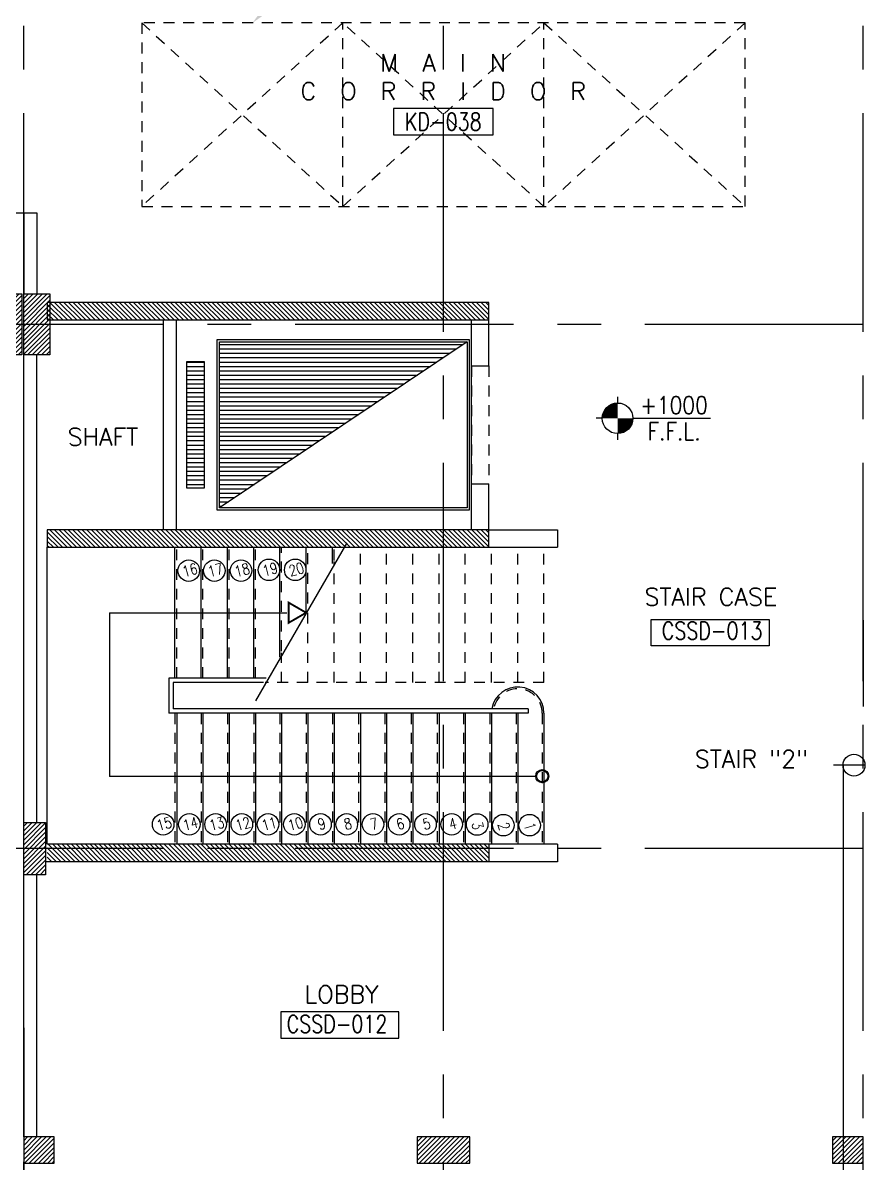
# Model space of a CAD drawing. Extents: x 0 to 93.3, y -13.5 to 76.8.
# Drawn here: x 38.99 to 48.6, y 33.02 to 46.07 of the extents above; entities that cross this region are included whole.
import ezdxf
from ezdxf.enums import TextEntityAlignment as Align

# ---------------------------------------------------------------- set-up
doc = ezdxf.new("R2010")
doc.units = 0
doc.header["$MEASUREMENT"] = 0
doc.linetypes.add('CENTERX2', pattern=[4, 2.5, -0.5, 0.5, -0.5])
doc.linetypes.add('HIDDEN2', pattern=[0.1875, 0.125, -0.0625])
doc.layers.get('0').update_dxf_attribs({"color": 11, "linetype": 'CONTINUOUS'})
for name, color, linetype in [('AXES', 11, 'CENTERX2'), ('COL', 11, 'CONTINUOUS'), ('DIM', 11, 'CONTINUOUS'), ('E-CLINE', 4, 'CONTINUOUS'), ('E-SOCKETS', 4, 'CONTINUOUS'), ('EJ', 11, 'CONTINUOUS'), ('HAT', 11, 'CONTINUOUS'), ('HIDDEN', 11, 'HIDDEN2'), ('LEV-PL', 11, 'CONTINUOUS'), ('LIFTS', 11, 'CONTINUOUS'), ('RM-BOX', 11, 'CONTINUOUS'), ('RM-IND', 11, 'CONTINUOUS'), ('RM-NAME', 11, 'CONTINUOUS'), ('RM-NO', 11, 'CONTINUOUS'), ('STR', 11, 'CONTINUOUS'), ('WALL', 11, 'CONTINUOUS')]:
    doc.layers.add(name, color=color, linetype=linetype)
doc.styles.add('ROMANS', font='ROMANS.shx', dxfattribs={"width": 0.6})
doc.styles.add('S', font='ROMANS.SHX')

# ---------------------------------------------------------------- blocks, each defined once
blk = doc.blocks.new('RM1')
at = {"layer": 'RM-BOX'}
blk.add_lwpolyline([(570, -200), (-570, -200), (-570, -500), (570, -500)], close=True, dxfattribs=at)
at = {"layer": 'RM-NAME', "style": 'ROMANS'}
for tag, p in [('ROOMNAME1', (0, 324)), ('ROOMNAME2', (0, 0))]:
    blk.add_attdef(tag, text='', height=200, dxfattribs=at).set_placement(p, align=Align.MIDDLE)
at = {"layer": 'RM-NO', "style": 'ROMANS', "width": 0.8}
blk.add_attdef('ROOMNO', text='', height=200, dxfattribs=at).set_placement((0, -350), align=Align.MIDDLE)
blk = doc.blocks.new('C11')
at = {"layer": 'HAT'}
h = blk.add_hatch(dxfattribs=at)
h.set_pattern_fill('ANSI31', color=256, scale=300, style=0)
h.set_pattern_definition([(45, (-383765.23, -62181), (-26.5165043, 26.5165043), [])])
h.paths.add_polyline_path([(-20, 350), (-20, 700), (-320, 700), (-320, 350)])
h.paths.add_polyline_path([(-320, 0), (-20, 0), (-20, 350), (-320, 350)])
h = blk.add_hatch(dxfattribs=at)
h.set_pattern_fill('ANSI31', color=256, scale=300, style=0)
h.set_pattern_definition([(45, (-383445.23, -62181), (-26.5165043, 26.5165043), [])])
h.paths.add_polyline_path([(300, 350), (300, 700), (0, 700), (0, 350)])
h.paths.add_polyline_path([(0, 0), (300, 0), (300, 350), (0, 350)])
at = {"layer": 'COL'}
for points in [[(-20, 700), (-20, 0), (-320, 0), (-320, 700)], [(300, 700), (300, 0), (0, 0), (0, 700)]]:
    blk.add_lwpolyline(points, close=True, dxfattribs=at)
blk = doc.blocks.new('LEV1')
at = {"layer": 'LEV-PL'}
for p, q in [((0, 245), (0, 175)), ((-175, 0), (-245, 0)), ((175, 0), (1061, 0)), ((0, -175), (0, -245))]:
    blk.add_line(p, q, dxfattribs=at)
at = {"layer": 'LEV-PL', "const_width": 175}
for points in [[(-88, 0, -0.414214), (0, 88, -1)], [(88, 0, -0.414214), (0, -88, -1)]]:
    blk.add_lwpolyline(points, format="xyb", dxfattribs=at)
at = {"layer": 'LEV-PL'}
blk.add_circle((0, 0), 175, dxfattribs=at)
at = {"layer": 'LEV-PL', "color": 4, "style": 'S', "width": 0.85}
for tag, p in [('+0000', (646, 50)), ('F.F.L.', (646, -250))]:
    blk.add_attdef(tag, text='', height=200, dxfattribs=at).set_placement(p, align=Align.CENTER)
blk = doc.blocks.new('*X122')
at = {"color": 0}
for p, q in [((61359, 45555), (61555, 45751)), ((61359, 45608), (61502, 45751)), ((61359, 45661), (61449, 45751)), ((61359, 45714), (61396, 45751)), ((61408, 45551), (61608, 45751)), ((61461, 45551), (61661, 45751)), ((61514, 45551), (61714, 45751)), ((61567, 45551), (61767, 45751)), ((61620, 45551), (61820, 45751)), ((61673, 45551), (61873, 45751)), ((61726, 45551), (61926, 45751)), ((61779, 45551), (61979, 45751)), ((61832, 45551), (62032, 45751)), ((61885, 45551), (62085, 45751)), ((61938, 45551), (62138, 45751)), ((61991, 45551), (62191, 45751)), ((62044, 45551), (62244, 45751)), ((62097, 45551), (62297, 45751)), ((62150, 45551), (62350, 45751)), ((62203, 45551), (62403, 45751)), ((62256, 45551), (62456, 45751)), ((62309, 45551), (62509, 45751)), ((62362, 45551), (62562, 45751)), ((62415, 45551), (62615, 45751)), ((62469, 45551), (62669, 45751)), ((62522, 45551), (62722, 45751)), ((62575, 45551), (62775, 45751)), ((62628, 45551), (62828, 45751)), ((62681, 45551), (62881, 45751)), ((62734, 45551), (62934, 45751)), ((62787, 45551), (62987, 45751)), ((62840, 45551), (63040, 45751)), ((62893, 45551), (63093, 45751)), ((62946, 45551), (63146, 45751)), ((62999, 45551), (63199, 45751)), ((63052, 45551), (63252, 45751)), ((63105, 45551), (63305, 45751)), ((63158, 45551), (63358, 45751)), ((63211, 45551), (63411, 45751)), ((63264, 45551), (63464, 45751)), ((63317, 45551), (63517, 45751)), ((63370, 45551), (63570, 45751)), ((63423, 45551), (63623, 45751)), ((63476, 45551), (63676, 45751)), ((63529, 45551), (63729, 45751)), ((63582, 45551), (63782, 45751)), ((63635, 45551), (63835, 45751)), ((63688, 45551), (63888, 45751)), ((63741, 45551), (63941, 45751)), ((63794, 45551), (63994, 45751)), ((63847, 45551), (64047, 45751)), ((63900, 45551), (64100, 45751)), ((63953, 45551), (64153, 45751)), ((64006, 45551), (64206, 45751)), ((64060, 45551), (64260, 45751)), ((64113, 45551), (64313, 45751)), ((64166, 45551), (64366, 45751)), ((64219, 45551), (64419, 45751)), ((64272, 45551), (64472, 45751)), ((64325, 45551), (64525, 45751)), ((64378, 45551), (64578, 45751)), ((64431, 45551), (64631, 45751)), ((64484, 45551), (64684, 45751)), ((64537, 45551), (64737, 45751)), ((64590, 45551), (64790, 45751)), ((64643, 45551), (64843, 45751)), ((64696, 45551), (64896, 45751)), ((64749, 45551), (64949, 45751)), ((64802, 45551), (65002, 45751)), ((64855, 45551), (65055, 45751)), ((64908, 45551), (65108, 45751)), ((64961, 45551), (65161, 45751)), ((65014, 45551), (65214, 45751)), ((65067, 45551), (65267, 45751)), ((65120, 45551), (65320, 45751)), ((65173, 45551), (65373, 45751)), ((65226, 45551), (65426, 45751)), ((65279, 45551), (65479, 45751)), ((65332, 45551), (65532, 45751)), ((65385, 45551), (65585, 45751)), ((65438, 45551), (65638, 45751)), ((65491, 45551), (65691, 45751)), ((65544, 45551), (65744, 45751)), ((65597, 45551), (65797, 45751)), ((65651, 45551), (65851, 45751)), ((65704, 45551), (65904, 45751)), ((65757, 45551), (65957, 45751)), ((65810, 45551), (66010, 45751)), ((65863, 45551), (66063, 45751)), ((65916, 45551), (66116, 45751)), ((65969, 45551), (66169, 45751)), ((66022, 45551), (66222, 45751)), ((66075, 45551), (66275, 45751)), ((66128, 45551), (66328, 45751)), ((66181, 45551), (66381, 45751)), ((66234, 45551), (66409, 45726)), ((66287, 45551), (66409, 45673)), ((66340, 45551), (66409, 45620)), ((66393, 45551), (66409, 45567))]:
    blk.add_line(p, q, dxfattribs=at)
blk = doc.blocks.new('*X121')
at = {"color": 0}
for p, q in [((61359, 48207), (61553, 48401)), ((61359, 48260), (61500, 48401)), ((61359, 48313), (61447, 48401)), ((61359, 48366), (61394, 48401)), ((61406, 48201), (61606, 48401)), ((61459, 48201), (61659, 48401)), ((61512, 48201), (61712, 48401)), ((61565, 48201), (61765, 48401)), ((61618, 48201), (61818, 48401)), ((61671, 48201), (61871, 48401)), ((61724, 48201), (61924, 48401)), ((61777, 48201), (61977, 48401)), ((61830, 48201), (62030, 48401)), ((61884, 48201), (62084, 48401)), ((61937, 48201), (62137, 48401)), ((61990, 48201), (62190, 48401)), ((62043, 48201), (62243, 48401)), ((62096, 48201), (62296, 48401)), ((62149, 48201), (62349, 48401)), ((62202, 48201), (62402, 48401)), ((62255, 48201), (62455, 48401)), ((62308, 48201), (62508, 48401)), ((62361, 48201), (62561, 48401)), ((62414, 48201), (62614, 48401)), ((62467, 48201), (62667, 48401)), ((62520, 48201), (62720, 48401)), ((62573, 48201), (62773, 48401)), ((62626, 48201), (62826, 48401)), ((62679, 48201), (62879, 48401)), ((62732, 48201), (62932, 48401)), ((62785, 48201), (62985, 48401)), ((62838, 48201), (63038, 48401)), ((62891, 48201), (63091, 48401)), ((62944, 48201), (63144, 48401)), ((62997, 48201), (63197, 48401)), ((63050, 48201), (63250, 48401)), ((63103, 48201), (63303, 48401)), ((63156, 48201), (63356, 48401)), ((63209, 48201), (63409, 48401)), ((63262, 48201), (63462, 48401)), ((63315, 48201), (63515, 48401)), ((63368, 48201), (63568, 48401)), ((63421, 48201), (63621, 48401)), ((63475, 48201), (63675, 48401)), ((63528, 48201), (63728, 48401)), ((63581, 48201), (63781, 48401)), ((63634, 48201), (63834, 48401)), ((63687, 48201), (63887, 48401)), ((63740, 48201), (63940, 48401)), ((63793, 48201), (63993, 48401)), ((63846, 48201), (64046, 48401)), ((63899, 48201), (64099, 48401)), ((63952, 48201), (64152, 48401)), ((64005, 48201), (64205, 48401)), ((64058, 48201), (64258, 48401)), ((64111, 48201), (64311, 48401)), ((64164, 48201), (64364, 48401)), ((64217, 48201), (64417, 48401)), ((64270, 48201), (64470, 48401)), ((64323, 48201), (64523, 48401)), ((64376, 48201), (64576, 48401)), ((64429, 48201), (64629, 48401)), ((64482, 48201), (64682, 48401)), ((64535, 48201), (64735, 48401)), ((64588, 48201), (64788, 48401)), ((64641, 48201), (64841, 48401)), ((64694, 48201), (64894, 48401)), ((64747, 48201), (64947, 48401)), ((64800, 48201), (65000, 48401)), ((64853, 48201), (65053, 48401)), ((64906, 48201), (65106, 48401)), ((64959, 48201), (65159, 48401)), ((65012, 48201), (65212, 48401)), ((65065, 48201), (65265, 48401)), ((65119, 48201), (65319, 48401)), ((65172, 48201), (65372, 48401)), ((65225, 48201), (65425, 48401)), ((65278, 48201), (65478, 48401)), ((65331, 48201), (65531, 48401)), ((65384, 48201), (65584, 48401)), ((65437, 48201), (65637, 48401)), ((65490, 48201), (65690, 48401)), ((65543, 48201), (65743, 48401)), ((65596, 48201), (65796, 48401)), ((65649, 48201), (65849, 48401)), ((65702, 48201), (65902, 48401)), ((65755, 48201), (65955, 48401)), ((65808, 48201), (66008, 48401)), ((65861, 48201), (66061, 48401)), ((65914, 48201), (66114, 48401)), ((65967, 48201), (66167, 48401)), ((66020, 48201), (66220, 48401)), ((66073, 48201), (66273, 48401)), ((66126, 48201), (66326, 48401)), ((66179, 48201), (66379, 48401)), ((66232, 48201), (66409, 48378)), ((66285, 48201), (66409, 48325)), ((66338, 48201), (66409, 48272)), ((66391, 48201), (66409, 48219))]:
    blk.add_line(p, q, dxfattribs=at)

msp = doc.modelspace()

# ---------------------------------------------------------------- hatches: boundary and pattern name
at = {"layer": 'HAT'}
h = msp.add_hatch(dxfattribs=at)
h.set_pattern_fill('ANSI31', color=256, scale=0.3, style=0)
h.set_pattern_definition([(45, (-344.495687, -5.511), (-0.0265165043, 0.0265165043), [])])
h.paths.add_polyline_path([(39.2495, 36.92), (38.9995, 36.92), (38.9995, 36.62), (39.2495, 36.62)])
h.paths.add_polyline_path([(39.2495, 36.62), (38.9995, 36.62), (38.9995, 36.32), (39.2495, 36.32)])
h = msp.add_hatch(dxfattribs=at)
h.set_pattern_fill('ANSI31', color=256, scale=0.3, style=0)
h.set_pattern_definition([(135, (803.93036, -5.511), (0.0265165043, 0.0265165043), [])])
h.paths.add_polyline_path([(44.0695, 36.67), (44.3195, 36.67), (44.3195, 36.62), (44.0695, 36.62)])
h.paths.add_polyline_path([(44.0695, 36.62), (44.3195, 36.62), (44.3195, 36.47), (44.0695, 36.47)])
h.paths.add_polyline_path([(42.8695, 36.62), (44.0695, 36.62), (44.0695, 36.47), (42.8695, 36.47)])
h.paths.add_polyline_path([(42.8695, 36.67), (44.0695, 36.67), (44.0695, 36.62), (42.8695, 36.62)])
h.paths.add_polyline_path([(41.6695, 36.62), (42.8695, 36.62), (42.8695, 36.47), (41.6695, 36.47)])
h.paths.add_polyline_path([(41.6695, 36.67), (42.8695, 36.67), (42.8695, 36.62), (41.6695, 36.62)])
h.paths.add_polyline_path([(40.4695, 36.62), (41.6695, 36.62), (41.6695, 36.47), (40.4695, 36.47)])
h.paths.add_polyline_path([(40.4695, 36.67), (41.6695, 36.67), (41.6695, 36.62), (40.4695, 36.62)])
h.paths.add_polyline_path([(39.2695, 36.67), (40.4695, 36.67), (40.4695, 36.62), (39.2695, 36.62)])
h.paths.add_polyline_path([(39.2695, 36.62), (40.4695, 36.62), (40.4695, 36.47), (39.2695, 36.47)])
h = msp.add_hatch(dxfattribs=at)
h.set_pattern_fill('ANSI31', color=256, scale=0.3, style=0)
h.set_pattern_definition([(45, (-344.395687, -5.511), (-0.0265165043, 0.0265165043), [])])
h.paths.add_polyline_path([(38.9995, 33.02), (39.3495, 33.02), (39.3495, 33.32), (38.9995, 33.32)])
h = msp.add_hatch(dxfattribs=at)
h.set_pattern_fill('ANSI31', color=256, scale=0.3, style=0)
h.set_pattern_definition([(45, (-314.745687, -5.511), (-0.0265165043, 0.0265165043), [])])
h.paths.add_polyline_path([(43.7995, 33.02), (43.7995, 33.32), (43.4995, 33.32), (43.4995, 33.02)])
h.paths.add_polyline_path([(44.0995, 33.02), (44.0995, 33.32), (43.7995, 33.32), (43.7995, 33.02)])
h = msp.add_hatch(dxfattribs=at)
h.set_pattern_fill('ANSI31', color=256, scale=0.3, style=0)
h.set_pattern_definition([(45, (-335.145687, -5.511), (-0.0265165043, 0.0265165043), [])])
h.paths.add_polyline_path([(48.2495, 33.02), (48.5995, 33.02), (48.5995, 33.32), (48.2495, 33.32)])
at = {"layer": 'LIFTS'}
h = msp.add_hatch(dxfattribs=at)
h.set_pattern_fill('_U', color=256, scale=0.05, style=0, pattern_type=0)
h.set_pattern_definition([(180, (476.35529, -5.511), (0, 0.05), [])])
h.paths.add_polyline_path([(44.0695, 42.42), (41.2384, 40.52), (41.2384, 42.42)])
h.paths.add_polyline_path([(41.0634, 42.195), (41.0634, 40.745), (40.8634, 40.745), (40.8634, 42.195)])

# ---------------------------------------------------------------- linework, layer by layer
at = {"layer": 'AXES'}
for p, q in [((43.7995, -1.4643), (43.7995, 76.0748)), ((38.9995, -1.4643), (38.9995, 75.7248)), ((48.5995, -1.4643), (48.5995, 75.7248)), ((92.6023, 42.62), (22.7795, 42.62)), ((92.6023, 36.62), (22.7795, 36.62))]:
    msp.add_line(p, q, dxfattribs=at)
at = {"layer": 'COL'}
for points in [[(44.3195, 42.87), (39.2695, 42.87), (39.2695, 42.67), (44.3195, 42.67)], [(44.3195, 40.27), (39.2695, 40.27), (39.2695, 40.07), (44.3195, 40.07)], [(39.2495, 36.92), (39.2495, 36.32), (38.9995, 36.32), (38.9995, 36.92)], [(38.9995, 33.32), (38.9995, 33.02), (39.3495, 33.02), (39.3495, 33.32)], [(44.0995, 33.32), (43.4995, 33.32), (43.4995, 33.02), (44.0995, 33.02)], [(48.2495, 33.32), (48.2495, 33.02), (48.5995, 33.02), (48.5995, 33.32)]]:
    msp.add_lwpolyline(points, close=True, dxfattribs=at)
at = {"layer": 'DIM'}
for p, q in [((44.3195, 40.1274), (44.3195, 40.4627)), ((44.3195, 36.67), (44.3195, 36.47))]:
    msp.add_line(p, q, dxfattribs=at)
at = {"layer": 'E-CLINE'}
msp.add_line((48.3695, 37.5753), (48.3695, 31.3485), dxfattribs=at)
at = {"layer": 'E-SOCKETS'}
msp.add_line((48.6195, 37.5753), (48.2612, 37.5753), dxfattribs=at)
msp.add_circle((48.4945, 37.5753), 0.125, dxfattribs=at)
at = {"layer": 'HIDDEN'}
for p, q in [((47.2495, 46.07), (40.3495, 46.07)), ((40.3495, 46.07), (40.3495, 43.97)), ((42.6495, 46.07), (40.3495, 43.97)), ((40.3495, 46.07), (42.6495, 43.97)), ((44.9495, 43.97), (42.6495, 46.07)), ((42.6495, 43.97), (44.9495, 46.07)), ((42.6495, 43.97), (42.6495, 46.07)), ((42.6495, 43.97), (42.6495, 46.07)), ((47.2495, 46.07), (44.9495, 43.97)), ((44.9495, 46.07), (47.2495, 43.97)), ((44.9495, 43.97), (44.9495, 46.07)), ((44.9495, 43.97), (44.9495, 46.07)), ((47.2495, 43.97), (47.2495, 46.07)), ((40.3495, 43.97), (47.2495, 43.97)), ((44.1195, 42.145), (44.1195, 40.795)), ((44.3195, 42.145), (44.3195, 40.795)), ((48.5995, 39.2345), (48.5995, 39.2345))]:
    msp.add_line(p, q, dxfattribs=at)
at = {"layer": 'LIFTS'}
for p, q in [((44.0695, 42.42), (41.2384, 40.52)), ((44.1195, 40.795), (44.1195, 42.145))]:
    msp.add_line(p, q, dxfattribs=at)
for points in [[(44.0945, 40.495), (41.2134, 40.495), (41.2134, 42.445), (44.0945, 42.445)], [(44.0695, 40.52), (41.2384, 40.52), (41.2384, 42.42), (44.0695, 42.42)], [(41.0634, 40.745), (40.8634, 40.745), (40.8634, 42.195), (41.0634, 42.195)]]:
    msp.add_lwpolyline(points, close=True, dxfattribs=at)
at = {"layer": 'RM-BOX'}
for points in [[(46.175, 39.2418), (47.5248, 39.2418), (47.5248, 38.9418), (46.175, 38.9418)], [(43.2898, 34.752), (41.94, 34.752), (41.94, 34.452), (43.2898, 34.452)]]:
    msp.add_lwpolyline(points, close=True, dxfattribs=at)
at = {"layer": 'RM-IND'}
msp.add_solid([(41.7821, 46.1874), (41.7351, 46.2347), (41.6168, 46.07)], dxfattribs=at)
at = {"layer": 'STR'}
for p, q in [((40.7295, 38.57), (40.7295, 40.07)), ((41.0295, 38.57), (41.0295, 40.07)), ((41.3295, 38.57), (41.3295, 40.07)), ((41.6295, 38.57), (41.6295, 40.07)), ((42.694, 40.1195), (41.6507, 38.3123)), ((41.9295, 38.8107), (41.9295, 40.07)), ((42.2295, 39.32), (42.2295, 40.07)), ((42.5295, 39.8846), (42.5295, 40.07)), ((39.9795, 39.32), (42.0095, 39.32)), ((39.9795, 39.32), (39.9795, 37.445)), ((41.7706, 38.57), (40.6595, 38.57)), ((40.6595, 38.57), (40.6595, 38.17)), ((41.7417, 38.52), (40.7095, 38.52)), ((40.7095, 38.52), (40.7095, 38.22)), ((44.7695, 38.17), (40.6595, 38.17)), ((44.7695, 38.22), (40.7095, 38.22)), ((40.7495, 38.17), (40.7495, 36.67)), ((41.0495, 38.17), (41.0495, 36.67)), ((41.3495, 38.17), (41.3495, 36.67)), ((41.6495, 38.17), (41.6495, 36.67)), ((41.9495, 38.17), (41.9495, 36.67)), ((42.2495, 38.17), (42.2495, 36.67)), ((42.5495, 38.17), (42.5495, 36.67)), ((42.8495, 38.17), (42.8495, 36.67)), ((43.1495, 38.17), (43.1495, 36.67)), ((43.4495, 38.17), (43.4495, 36.67)), ((43.7495, 38.17), (43.7495, 36.67)), ((44.0495, 38.17), (44.0495, 36.67)), ((44.3495, 38.17), (44.3495, 36.67)), ((44.6495, 38.17), (44.6495, 36.67)), ((44.7695, 38.22), (44.7695, 38.17)), ((44.9495, 38.17), (44.9495, 36.67)), ((44.8546, 37.445), (39.9795, 37.445))]:
    msp.add_line(p, q, dxfattribs=at)
at = {"layer": 'STR', "linetype": 'HIDDEN2'}
for p, q in [((40.7495, 38.57), (40.7495, 40.07)), ((41.0495, 38.57), (41.0495, 40.07)), ((41.3495, 38.57), (41.3495, 40.07)), ((41.6495, 38.57), (41.6495, 40.07)), ((41.9495, 38.88), (41.9495, 40.07)), ((42.2495, 39.426), (42.2495, 40.07)), ((42.5495, 39.9192), (42.5495, 40.07)), ((42.8495, 38.52), (42.8495, 40.07)), ((43.1495, 38.52), (43.1495, 40.07)), ((43.4495, 38.52), (43.4495, 40.07)), ((43.7495, 38.52), (43.7495, 40.07)), ((44.0495, 38.52), (44.0495, 40.07)), ((44.3495, 38.52), (44.3495, 40.07)), ((44.6495, 38.52), (44.6495, 40.07)), ((44.9495, 38.52), (44.9495, 40.07)), ((42.5495, 38.52), (42.5495, 39.9074)), ((42.2495, 38.52), (42.2495, 39.3919)), ((41.9495, 38.52), (41.9495, 38.8608)), ((44.9495, 38.52), (41.7617, 38.52)), ((40.7295, 38.17), (40.7295, 36.67)), ((41.0295, 38.17), (41.0295, 36.67)), ((41.3295, 38.17), (41.3295, 36.67)), ((41.6295, 38.17), (41.6295, 36.67)), ((41.9295, 38.17), (41.9295, 36.67)), ((42.2295, 38.17), (42.2295, 36.67)), ((42.5295, 38.17), (42.5295, 36.67)), ((42.8295, 38.17), (42.8295, 36.67)), ((43.1295, 38.17), (43.1295, 36.67)), ((43.4295, 38.17), (43.4295, 36.67)), ((43.7295, 38.17), (43.7295, 36.67)), ((44.0295, 38.17), (44.0295, 36.67)), ((44.3295, 38.17), (44.3295, 36.67)), ((44.6295, 38.17), (44.6295, 36.67)), ((44.9295, 38.17), (44.9295, 36.67))]:
    msp.add_line(p, q, dxfattribs=at)
at = {"layer": 'STR', "const_width": 0.0215}
msp.add_lwpolyline([(42.0295, 39.2045), (42.0295, 39.4355), (42.2295, 39.32)], close=True, dxfattribs=at)
at = {"layer": 'STR', "color": 11}
for centre in [(40.8869, 39.8018), (41.18, 39.8018), (41.4845, 39.8018), (41.8046, 39.8106), (42.1046, 39.8106), (40.5939, 36.8975), (40.8939, 36.8975), (41.1939, 36.8975), (41.4939, 36.8975), (41.7939, 36.8975), (42.0939, 36.8975), (42.3939, 36.8975), (42.6939, 36.8975), (42.9939, 36.8975), (43.2939, 36.8975), (43.5939, 36.8975), (43.8939, 36.8975), (44.1849, 36.8966), (44.4849, 36.8881), (44.7849, 36.8881)]:
    msp.add_circle(centre, 0.1232, dxfattribs=at)
at = {"layer": 'STR'}
for radius in [0.075, 0.065]:
    msp.add_circle((44.9295, 37.4488), radius, dxfattribs=at)
msp.add_arc((44.6495, 38.17), 0.3, 0, 170.40593, dxfattribs=at)
at = {"layer": 'STR', "linetype": 'HIDDEN2'}
msp.add_arc((44.6495, 38.17), 0.28, 0, 170.40593, dxfattribs=at)
at = {"layer": 'WALL'}
for p, q in [((25.8545, 43.895), (39.1495, 43.895)), ((38.9995, 43.895), (38.9995, 42.97)), ((39.1495, 43.895), (39.1495, 42.97)), ((40.5945, 42.67), (40.5945, 40.27)), ((40.7445, 42.67), (40.7445, 40.27)), ((44.1195, 42.145), (44.1195, 42.67)), ((44.3195, 42.145), (44.3195, 42.67)), ((38.9995, 36.92), (38.9995, 42.27)), ((39.1495, 36.92), (39.1495, 42.27)), ((44.1195, 42.145), (44.3195, 42.145)), ((44.1195, 40.795), (44.3195, 40.795)), ((44.1195, 40.27), (44.1195, 40.795)), ((44.3195, 40.27), (44.3195, 40.795)), ((44.3195, 40.27), (45.103, 40.27)), ((45.103, 40.27), (45.103, 40.07)), ((39.2695, 36.67), (39.2695, 40.07)), ((44.3195, 40.07), (45.103, 40.07)), ((48.5995, 39.2345), (48.5995, 38.245)), ((39.1495, 36.92), (39.1495, 38.72)), ((45.103, 36.67), (39.2695, 36.67)), ((45.103, 36.67), (45.103, 36.47)), ((45.103, 36.47), (39.2495, 36.47)), ((38.9995, 33.32), (38.9995, 36.32)), ((38.9995, 33.32), (38.9995, 36.32)), ((39.1495, 33.32), (39.1495, 36.32)), ((38.9995, 34.57), (38.9995, 27.25))]:
    msp.add_line(p, q, dxfattribs=at)

# ---------------------------------------------------------------- block references
at = {"layer": 'EJ', "color": 2, "linetype": 'ByBlock', "xscale": 0.001000000047497451, "yscale": 0.0009999999892897904, "zscale": 0.001}
msp.add_blockref('C11', (38.9995, 42.27), dxfattribs=at)
at = {"layer": 'HAT', "xscale": 0.001000000047497451, "yscale": 0.0009999999892897904, "zscale": 0.001}
for name, p, values in [('RM1', (43.7974, 45.2896), {'ROOMNO': 'KD-038', 'ROOMNAME2': 'C  O  R  R  I  D  O  R', 'ROOMNAME1': 'M  A  I  N'}), ('LEV1', (45.7914, 41.545), {'F.F.L.': 'F.F.L.', '+0000': '+1000'})]:
    msp.add_blockref(name, p, dxfattribs=at).add_auto_attribs(values)
at = {"layer": 'HAT', "xscale": -0.001000000047497451, "yscale": 0.0009999999892897904, "zscale": 0.001}
for name, p in [('*X121', (105.6788, -5.531)), ('*X122', (105.6788, -5.481))]:
    msp.add_blockref(name, p, dxfattribs=at)

# ---------------------------------------------------------------- texts
at = {"layer": 'RM-NAME', "style": 'ROMANS'}
for s, p in [('SHAFT', (39.9051, 41.3332)), ('STAIR CASE', (46.8574, 39.502)), ('STAIR "2"', (47.3224, 37.6457))]:
    msp.add_text(s, height=0.2, dxfattribs=at).set_placement(p, align=Align.MIDDLE)
msp.add_attdef('LOBBY', text='', height=0.2, dxfattribs=at).set_placement((42.6344, 34.952), align=Align.MIDDLE)
at = {"layer": 'RM-NO', "style": 'ROMANS', "width": 0.8}
for tag, text, p in [('CSSD-013', '', (46.8722, 39.114)), ('CSSD-012', 'H0-A00', (42.5825, 34.6124))]:
    msp.add_attdef(tag, text=text, height=0.2, dxfattribs=at).set_placement(p, align=Align.MIDDLE)
at = {"layer": 'STR', "color": 9, "style": 'ROMANS', "width": 0.8}
for s, rotation, p in [('16', 15, (40.8998, 39.8082)), ('17', 15, (41.1929, 39.8082)), ('18', 15, (41.4974, 39.8082)), ('19', 15, (41.8175, 39.817)), ('20', 15, (42.1175, 39.817)), ('15', 15, (40.6068, 36.904)), ('14', 15, (40.9068, 36.904)), ('13', 15, (41.2068, 36.904)), ('12', 15, (41.5068, 36.904)), ('11', 15, (41.8068, 36.904)), ('10', 15, (42.1068, 36.904)), ('9', 15, (42.4068, 36.904)), ('8', 15, (42.7068, 36.904)), ('7', 15, (43.0068, 36.904)), ('6', 15, (43.3068, 36.904)), ('5', 15, (43.6068, 36.904)), ('4', 15, (43.9068, 36.904)), ('3', 285, (44.1914, 36.8837)), ('2', 285, (44.4914, 36.8752)), ('1', 285, (44.7914, 36.8752))]:
    msp.add_text(s, height=0.125, rotation=rotation, dxfattribs=at).set_placement(p, align=Align.MIDDLE)

doc.saveas('drawing.dxf')
